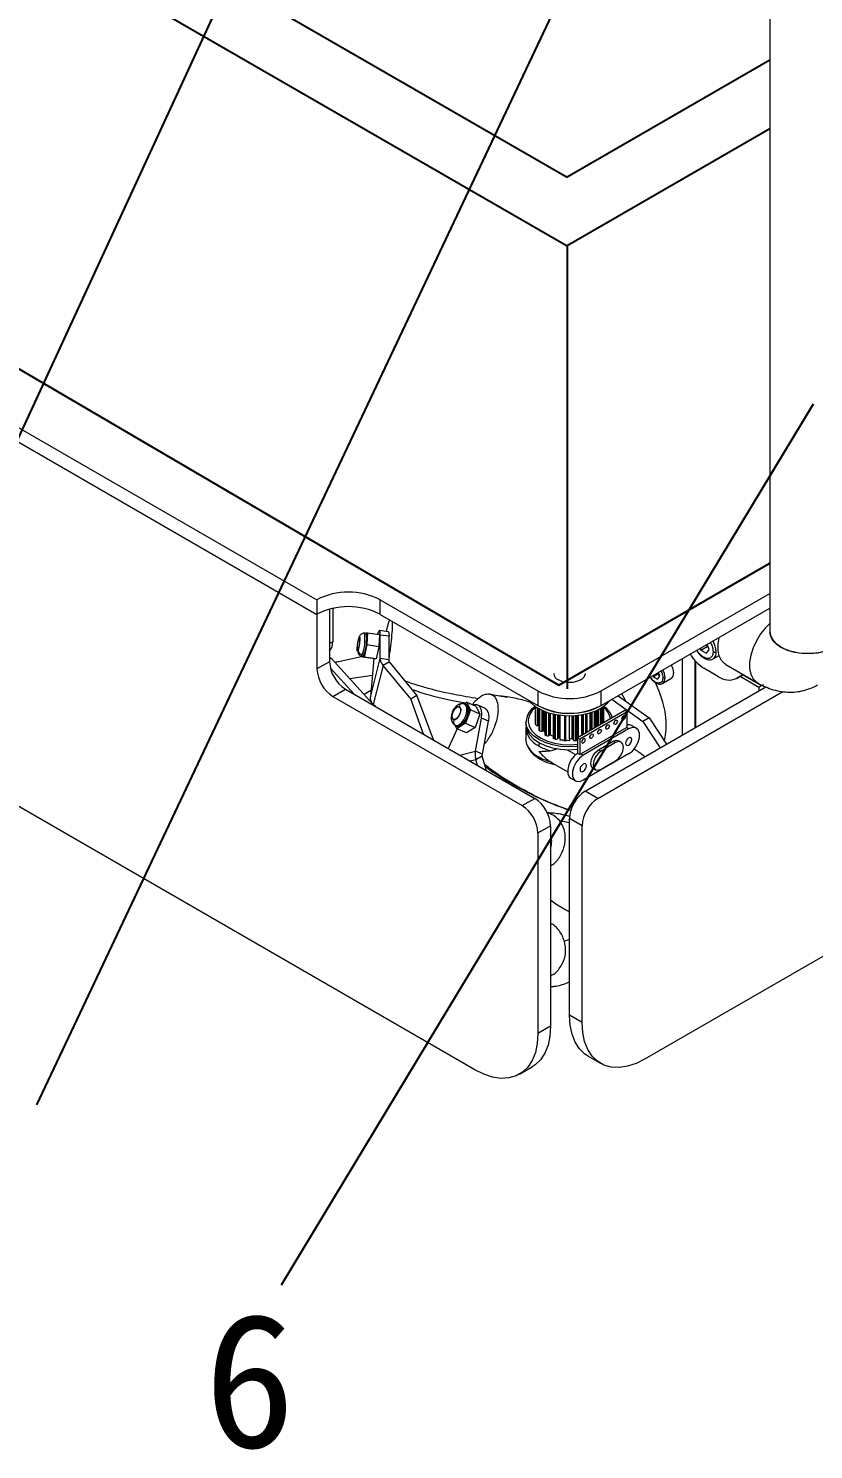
# Model space of a CAD drawing. Header units: millimetres. Extents: x -529 to 1738, y -425 to 849.
# Drawn here: x 810.8 to 898.8, y 481.4 to 640.6 of the extents above; entities that cross this region are included whole.
import ezdxf

# ---------------------------------------------------------------- set-up
doc = ezdxf.new("R2010")
doc.units = ezdxf.units.MM
doc.styles.get("Standard").update_dxf_attribs({"font": '', "height": 15})
doc.styles.get('Standard').set_extended_font_data('SimSun')

msp = doc.modelspace()

# ---------------------------------------------------------------- linework, layer by layer
for p, q in [((907.03, 721.72), (811.73, 519.98)), ((867.31, 719.67), (782.48, 535.76)), ((738.7, 692.7), (871.16, 616.22)), ((752.05, 692.7), (871.16, 623.93)), ((738.7, 644.03), (870.24, 567.02)), ((893.87, 637.04), (871.16, 623.93)), ((893.87, 629.33), (871.16, 616.22)), ((871.16, 616.22), (871.16, 566.6)), ((898.7, 598.48), (839.13, 499.8)), ((870.24, 567.02), (893.87, 580.67))]:
    msp.add_line(p, q)
at = {"color": 7, "linetype": 'Continuous', "lineweight": 15}
for p, q in [((893.87, 654.65), (893.87, 573)), ((765.36, 621.48), (843.14, 576.57)), ((765.36, 619.84), (843.14, 574.94)), ((765.36, 619.84), (843.14, 574.94)), ((860.82, 523.91), (747.68, 589.22)), ((978.9, 582.28), (879.91, 525.13)), ((843.14, 576.57), (843.14, 574.94)), ((850.21, 576.57), (867.89, 566.37)), ((850.21, 574.94), (850.21, 576.57)), ((874.96, 566.37), (893.87, 577.28)), ((843.14, 574.94), (843.14, 568.82)), ((844.55, 575.51), (844.55, 571.67)), ((844.55, 575.51), (844.55, 569.63)), ((844.91, 575.55), (845.03, 575.63)), ((844.91, 575.55), (844.91, 571.88)), ((850.21, 574.94), (867.89, 564.73)), ((874.96, 564.73), (893.87, 575.65)), ((851.26, 574.33), (851.19, 574.18)), ((844.91, 571.88), (844.55, 571.67)), ((848.66, 572.81), (848.46, 572.84)), ((848.61, 572.82), (848.63, 572.88)), ((848.63, 572.88), (848.81, 572.87)), ((848.67, 572.82), (848.71, 572.83)), ((848.81, 572.87), (848.71, 571.51)), ((848.81, 572.87), (850.16, 572.69)), ((850.16, 572.69), (850.06, 571.32)), ((851.13, 573), (850.14, 573.13)), ((850.22, 569.98), (850.23, 572.62)), ((851.21, 572.49), (850.23, 572.62)), ((851.21, 569.84), (851.21, 572.49)), ((844.55, 570.11), (844.73, 570.03)), ((844.73, 570.03), (844.55, 569.93)), ((849.43, 564.85), (844.73, 570.03)), ((848.11, 570.26), (848.31, 570.23)), ((848.26, 570.16), (848.26, 570.24)), ((848.44, 570.15), (848.26, 570.16)), ((849.61, 569.97), (848.26, 570.16)), ((848.71, 571.51), (848.44, 570.15)), ((849.79, 569.96), (848.44, 570.15)), ((850.06, 571.32), (848.71, 571.51)), ((850.06, 571.32), (849.79, 569.96)), ((886.06, 571.14), (886.14, 570.93)), ((886.14, 570.93), (886.85, 571.34)), ((886.14, 570.93), (886.76, 570.58)), ((886.76, 570.58), (887.06, 571.01)), ((886.85, 571.34), (886.77, 571.55)), ((887.06, 571.01), (886.84, 571.59)), ((886.85, 571.34), (886.96, 571.28)), ((887.5, 569.95), (888.17, 570.34)), ((844.55, 569.63), (843.14, 568.82)), ((847.31, 566), (844.65, 568.93)), ((849.51, 569.99), (849.13, 565.66)), ((849.13, 565.66), (850.22, 569.98)), ((850.55, 569.23), (849.44, 564.84)), ((849.79, 569.96), (849.61, 569.97)), ((851.21, 569.84), (850.22, 569.98)), ((851.26, 569.64), (850.55, 569.23)), ((853.64, 565.47), (850.55, 569.23)), ((854.34, 565.88), (851.26, 569.64)), ((881.54, 568.03), (881.39, 568.44)), ((884.04, 569.98), (884.04, 561.4)), ((885.45, 569.78), (885.45, 562.22)), ((885.49, 569.12), (885.45, 569.21)), ((885.49, 569.12), (885.57, 569.16)), ((885.49, 562.24), (885.49, 569.12)), ((885.57, 562.28), (885.57, 569.65)), ((888.11, 567.96), (886.45, 568.92)), ((888.92, 569.32), (892.46, 567.28)), ((846.81, 567.74), (849.35, 568.14)), ((880.74, 568.07), (880.78, 567.96)), ((880.78, 567.96), (881.24, 568.23)), ((880.78, 567.96), (881.29, 567.67)), ((881.24, 568.23), (881.2, 568.34)), ((881.49, 568.08), (881.24, 568.23)), ((881.29, 567.67), (881.54, 568.03)), ((881.49, 568.08), (881.53, 568.06)), ((881.53, 568.06), (881.49, 568.08)), ((881.85, 567.21), (882.78, 567.75)), ((890.86, 568.2), (890.11, 567.76)), ((890.11, 567.76), (890.86, 568.2)), ((890.52, 568), (892.64, 566.77)), ((890.83, 568.18), (892.79, 567.04)), ((893.02, 566.99), (892.64, 566.77)), ((844.91, 565.75), (846.32, 566.57)), ((844.91, 565.75), (866.12, 553.51)), ((846.32, 566.57), (867.53, 554.32)), ((849.19, 566.4), (848.43, 565.96)), ((853.64, 565.47), (854.34, 565.88)), ((855.09, 561.51), (853.64, 565.47)), ((856.18, 560.88), (854.34, 565.88)), ((862.36, 565.97), (862.16, 566)), ((864.45, 565.7), (863.55, 565.82)), ((867.89, 566.37), (867.89, 564.73)), ((873.19, 555.14), (893.41, 566.81)), ((874.61, 554.32), (895.33, 566.29)), ((874.96, 564.73), (874.96, 566.37)), ((876.16, 565.43), (879.62, 562.94)), ((876.86, 565.83), (880.33, 563.35)), ((892.64, 566.77), (892.64, 566.37)), ((849.69, 564.63), (849.44, 564.84)), ((849.57, 564.7), (849.45, 564.83)), ((849.57, 564.69), (849.57, 564.7)), ((849.59, 564.68), (849.57, 564.7)), ((859.61, 564.91), (859.9, 565.1)), ((859.83, 564.82), (859.67, 564.89)), ((859.67, 564.86), (859.81, 564.87)), ((860.32, 564.23), (859.77, 562.75)), ((859.81, 564.87), (859.89, 564.84)), ((859.9, 565.1), (860.32, 564.23)), ((860.98, 564.62), (859.9, 565.1)), ((860.2, 564.96), (860.6, 564.89)), ((861.4, 563.75), (860.32, 564.23)), ((861.4, 563.75), (860.85, 562.27)), ((860.98, 564.62), (861.4, 563.75)), ((861.95, 564.43), (861.16, 564.78)), ((867.6, 564.62), (867.6, 563.24)), ((867.62, 564.6), (867.62, 562.65)), ((867.98, 564.37), (867.98, 562.03)), ((868.66, 564.04), (868.66, 561.5)), ((869.59, 563.75), (869.59, 561.11)), ((877.63, 564.16), (872.33, 561.1)), ((877.89, 564.01), (872.59, 560.95)), ((873.42, 561.73), (873.42, 563.79)), ((874.32, 562.25), (874.32, 564.09)), ((874.95, 562.61), (874.95, 564.41)), ((875.25, 562.79), (875.25, 564.62)), ((877.89, 564.01), (877.63, 564.16)), ((877.89, 562.31), (877.89, 564.01)), ((858.83, 562.12), (857.84, 559.92)), ((858.58, 562.54), (858.63, 562.51)), ((858.8, 562.13), (858.61, 562.52)), ((858.63, 562.51), (858.78, 562.44)), ((859.77, 562.75), (858.8, 562.13)), ((859.89, 561.65), (858.8, 562.13)), ((859.77, 562.75), (860.85, 562.27)), ((860.85, 562.27), (859.89, 561.65)), ((860.9, 559.62), (861.55, 563.32)), ((862.34, 562.97), (861.55, 563.32)), ((861.69, 559.27), (862.34, 562.97)), ((866.55, 562.9), (866.55, 562.59)), ((866.56, 562.41), (866.55, 562.18)), ((866.55, 562.18), (866.55, 560.96)), ((867.63, 562.64), (867.62, 562.65)), ((867.97, 562.46), (867.85, 562.46)), ((867.97, 562.46), (867.98, 562.46)), ((870.36, 560.86), (870.36, 563.61)), ((871.41, 560.78), (871.41, 563.55)), ((871.43, 560.86), (871.43, 563.55)), ((872.7, 559.31), (877.79, 562.25)), ((878.05, 562.1), (872.96, 559.16)), ((878.05, 562.1), (877.79, 562.25)), ((878.91, 562.19), (878.38, 562.49)), ((880.33, 563.35), (879.62, 562.94)), ((879.62, 562.94), (881.56, 559.97)), ((880.33, 563.35), (882.27, 560.38)), ((868.43, 561.87), (868.31, 561.85)), ((868.66, 561.76), (868.54, 561.85)), ((869.18, 561.39), (869.07, 561.35)), ((869.59, 561.28), (869.29, 561.39)), ((869.59, 561.28), (869.59, 561.27)), ((870.15, 561.07), (870.07, 561.01)), ((870.36, 561.07), (870.25, 561.09)), ((870.74, 560.83), (870.36, 560.86)), ((871.41, 560.78), (871.1, 560.8)), ((871.43, 560.86), (871.41, 560.78)), ((871.69, 560.98), (871.43, 560.98)), ((871.83, 560.88), (871.79, 560.95)), ((872.59, 560.95), (872.33, 561.1)), ((872.33, 561.1), (872.33, 559.4)), ((872.59, 560.95), (872.59, 559.25)), ((874.69, 561.94), (874.69, 561.94)), ((874.69, 559.78), (876.32, 560.72)), ((876.59, 560.57), (874.96, 559.63)), ((876.59, 560.57), (876.32, 560.72)), ((877.21, 560.63), (876.95, 560.79)), ((861.69, 559.27), (860.9, 559.62)), ((861.66, 559.07), (860.95, 558.66)), ((862.11, 557.46), (861.66, 559.07)), ((872.33, 559.4), (872.59, 559.25)), ((872.7, 559.31), (872.96, 559.16)), ((878.05, 559.3), (872.96, 556.37)), ((874.69, 559.78), (874.96, 559.63)), ((861.13, 558.02), (860.95, 558.66)), ((869.51, 558.28), (869.24, 558.44)), ((869.51, 558.27), (871.22, 557.28)), ((874.07, 557.68), (874.33, 557.53)), ((874.96, 557.59), (876.59, 558.53)), ((871.58, 556.59), (872.11, 556.28)), ((866.12, 553.51), (867.53, 554.32)), ((874.61, 554.32), (873.19, 555.14)), ((867.89, 550.45), (869.3, 551.26)), ((869.3, 551.26), (869.3, 528.81)), ((872.84, 551.26), (871.42, 552.08)), ((871.42, 530.03), (871.42, 552.08)), ((872.84, 529.22), (872.84, 551.26)), ((867.89, 550.45), (867.89, 527.99)), ((869.3, 528.81), (867.89, 527.99)), ((872.84, 529.22), (871.42, 530.03)), ((873.5, 525.45), (874.91, 524.64)), ((865.82, 523.41), (867.23, 524.23))]:
    msp.add_line(p, q, dxfattribs=at)
at = {"color": 8, "linetype": 'Continuous', "lineweight": 15}
for p, q in [((862.53, 566), (864.46, 565.66)), ((867.63, 562.64), (867.63, 564.6)), ((867.65, 562.56), (867.65, 564.58)), ((867.85, 564.45), (867.85, 562.46)), ((867.97, 564.37), (867.97, 562.46)), ((868.01, 564.35), (868.01, 561.98)), ((868.07, 564.32), (868.07, 561.9)), ((868.31, 564.2), (868.31, 561.85)), ((868.43, 564.14), (868.43, 561.87)), ((868.54, 561.85), (868.54, 564.09)), ((868.72, 564.02), (868.72, 561.42)), ((868.82, 563.98), (868.82, 561.36)), ((869.07, 563.89), (869.07, 561.35)), ((869.18, 563.86), (869.18, 561.39)), ((869.29, 561.39), (869.29, 563.83)), ((869.59, 563.75), (869.59, 561.28)), ((869.7, 563.73), (869.7, 561.01)), ((869.83, 563.7), (869.83, 560.98)), ((870.07, 563.66), (870.07, 561.01)), ((872.76, 563.65), (872.76, 561.35)), ((872.87, 561.42), (872.87, 563.67)), ((872.95, 563.69), (872.95, 561.46)), ((873.2, 563.74), (873.2, 561.6)), ((873.32, 563.77), (873.32, 561.68)), ((873.7, 563.87), (873.7, 561.89)), ((873.81, 561.96), (873.81, 563.91)), ((873.92, 563.94), (873.92, 562.02)), ((874.17, 564.03), (874.17, 562.16)), ((874.26, 564.07), (874.26, 562.22)), ((874.41, 564.14), (874.41, 562.3)), ((874.52, 562.37), (874.52, 564.18)), ((874.64, 564.24), (874.64, 562.44)), ((874.87, 564.37), (874.87, 562.57)), ((874.93, 564.4), (874.93, 562.6)), ((875.04, 564.48), (875.04, 562.67)), ((875.23, 564.6), (875.23, 562.78)), ((875.25, 564.62), (875.25, 562.79)), ((858.63, 562.51), (858.7, 562.49)), ((858.78, 562.44), (858.86, 562.42)), ((858.88, 562.35), (858.81, 562.39)), ((870.15, 563.64), (870.15, 561.07)), ((870.25, 561.09), (870.25, 563.63)), ((870.85, 563.57), (870.85, 560.8)), ((870.99, 563.56), (870.99, 560.79)), ((871.69, 563.55), (871.69, 560.98)), ((871.79, 560.95), (871.79, 563.55)), ((871.83, 563.56), (871.83, 560.88)), ((872.05, 563.57), (872.05, 560.81)), ((872.19, 563.58), (872.19, 560.82)), ((872.35, 563.6), (872.35, 561.12)), ((872.35, 563.6), (872.35, 561.12)), ((872.42, 561.16), (872.42, 563.61)), ((859.13, 559.18), (860.9, 559.62)), ((871.17, 559.78), (872.11, 559.23)), ((860.95, 558.66), (860.3, 558.5)), ((870.29, 551.84), (871.42, 551.63)), ((870.86, 538.34), (871.42, 538.56))]:
    msp.add_line(p, q, dxfattribs=at)
at = {"color": 8, "linetype": 'Continuous', "lineweight": 15, "flags": 128}
for points in [[(893.87, 573.92), (893.36, 573.42), (892.81, 572.75), (892.35, 571.99), (891.98, 571.19), (891.72, 570.38), (891.59, 569.6), (891.59, 568.87), (891.72, 568.24), (891.98, 567.72), (892.35, 567.35), (892.45, 567.28)], [(848.11, 570.26), (848.13, 570.27), (848.21, 570.43)], [(848.31, 570.23), (848.33, 570.24), (848.41, 570.4)], [(882.14, 567.84), (882.07, 568.31), (881.89, 568.74)], [(881.85, 567.21), (881.85, 567.21), (882.07, 567.46), (882.14, 567.84)], [(858.7, 562.49), (858.99, 562.54), (859.3, 562.76), (859.58, 563.13), (859.81, 563.58), (859.93, 564.06), (859.93, 564.48), (859.82, 564.78), (859.67, 564.89)], [(858.86, 562.42), (859.14, 562.47), (859.45, 562.69), (859.74, 563.06), (859.96, 563.51), (860.09, 563.99), (860.09, 564.41), (859.97, 564.71), (859.83, 564.82)]]:
    msp.add_lwpolyline(points, dxfattribs=at)
at = {"color": 7, "linetype": 'Continuous', "lineweight": 15, "flags": 128}
for points in [[(850.23, 572.62), (850.21, 572.95), (850.17, 573.12), (850.09, 573.1), (850, 572.9), (849.94, 572.72)], [(851.13, 573), (851.15, 572.98), (851.2, 572.82), (851.21, 572.49)], [(888.92, 569.32), (888.81, 569.39), (888.44, 569.76), (888.19, 570.28), (888.06, 570.91), (888.06, 571.64), (888.17, 572.36)], [(893.87, 573), (893.92, 572.62), (894.15, 572.12), (894.55, 571.66), (895.11, 571.27), (895.8, 570.94), (896.59, 570.71), (897.45, 570.58), (898.34, 570.55), (899.22, 570.63), (900.05, 570.81), (900.79, 571.09), (901.42, 571.46), (901.9, 571.89), (902.22, 572.37), (902.36, 572.87), (902.37, 573)], [(882.82, 569.27), (883, 568.82), (883.07, 568.38)], [(873.17, 568.31), (873.17, 568.26), (873.05, 567.94), (872.76, 567.65), (872.32, 567.44), (871.78, 567.32), (871.21, 567.3), (870.65, 567.4), (870.19, 567.59)], [(882.03, 560.75), (882.13, 561.14), (882.26, 562.03), (882.26, 563.01), (882.13, 564.04), (881.88, 565.12), (881.51, 566.21), (881.04, 567.29), (881.01, 567.36)], [(875.94, 565.3), (875.59, 564.9), (875.04, 564.47), (874.35, 564.11), (873.56, 563.83), (872.69, 563.64), (871.78, 563.55), (870.85, 563.57), (869.95, 563.68), (869.09, 563.89), (868.33, 564.19), (867.67, 564.56), (867.15, 565.01), (866.91, 565.3)], [(877.25, 566.06), (877.39, 565.8), (877.69, 565.24)], [(861.55, 563.32), (861.59, 563.86), (861.52, 564.31), (861.35, 564.64), (861.08, 564.8), (860.75, 564.8), (860.64, 564.77)], [(861.95, 564.43), (862.14, 564.29), (862.31, 563.96), (862.38, 563.51), (862.34, 562.97)], [(872.33, 560.14), (872.24, 560.13), (871.32, 560.09), (870.4, 560.15), (869.51, 560.31), (868.7, 560.57), (867.98, 560.91), (867.39, 561.32), (866.95, 561.79), (866.66, 562.3), (866.55, 562.83)], [(866.55, 562.59), (866.55, 562.52), (866.66, 561.99), (866.95, 561.48), (867.39, 561.01), (867.98, 560.6), (868.7, 560.26), (869.51, 560), (870.4, 559.84), (871.32, 559.78), (872.24, 559.82), (872.33, 559.82)], [(866.8, 562.93), (866.91, 562.41), (867.2, 561.91), (867.64, 561.46), (868.24, 561.06), (868.95, 560.74), (869.76, 560.51), (870.64, 560.37), (871.54, 560.33), (872.33, 560.38)], [(874.6, 561.7), (874.61, 561.79), (874.65, 561.89), (874.72, 561.98), (874.79, 562.04), (874.87, 562.06), (874.93, 562.05), (874.97, 562), (874.99, 561.92), (874.97, 561.83), (874.93, 561.73), (874.87, 561.65), (874.79, 561.58), (874.72, 561.56), (874.65, 561.57), (874.61, 561.62), (874.6, 561.7)], [(875.49, 562.22), (875.51, 562.31), (875.55, 562.41), (875.62, 562.5), (875.69, 562.56), (875.77, 562.58), (875.83, 562.57), (875.87, 562.52), (875.89, 562.44), (875.87, 562.35), (875.83, 562.25), (875.77, 562.16), (875.69, 562.1), (875.62, 562.08), (875.55, 562.09), (875.51, 562.14), (875.49, 562.22)], [(875.6, 562.48), (875.56, 562.4), (875.52, 562.34)], [(876.39, 562.73), (876.41, 562.83), (876.45, 562.93), (876.51, 563.01), (876.59, 563.07), (876.66, 563.1), (876.73, 563.09), (876.77, 563.04), (876.79, 562.96), (876.77, 562.87), (876.73, 562.77), (876.66, 562.68), (876.59, 562.62), (876.51, 562.6), (876.45, 562.61), (876.41, 562.66), (876.39, 562.73)], [(876.5, 562.99), (876.46, 562.92), (876.42, 562.85)], [(877.29, 563.25), (877.31, 563.35), (877.35, 563.45), (877.41, 563.53), (877.49, 563.59), (877.56, 563.62), (877.63, 563.61), (877.67, 563.56), (877.68, 563.48), (877.67, 563.38), (877.63, 563.29), (877.56, 563.2), (877.49, 563.14), (877.41, 563.11), (877.35, 563.13), (877.31, 563.18), (877.29, 563.25)], [(877.39, 563.51), (877.36, 563.44), (877.31, 563.37)], [(878.05, 559.3), (878.47, 559.63), (878.83, 560.08), (879.1, 560.61), (879.25, 561.15), (879.25, 561.63), (879.1, 562.01), (878.83, 562.22), (878.47, 562.26), (878.05, 562.1)], [(866.71, 560.23), (866.64, 560.41), (866.55, 560.96)], [(869.7, 561.01), (869.67, 561.02), (869.65, 561.03), (869.62, 561.05), (869.61, 561.07), (869.6, 561.09), (869.59, 561.1), (869.59, 561.11)], [(872.8, 560.66), (872.82, 560.58), (872.86, 560.53), (872.92, 560.52), (873, 560.55), (873.07, 560.61), (873.14, 560.69), (873.18, 560.79), (873.19, 560.89), (873.18, 560.97), (873.14, 561.01), (873.07, 561.03), (873, 561), (872.92, 560.94), (872.86, 560.85), (872.82, 560.76), (872.8, 560.66)], [(872.9, 560.92), (872.87, 560.85), (872.82, 560.78)], [(873.7, 561.18), (873.71, 561.27), (873.76, 561.37), (873.82, 561.46), (873.89, 561.52), (873.97, 561.55), (874.03, 561.53), (874.08, 561.48), (874.09, 561.41), (874.08, 561.31), (874.03, 561.21), (873.97, 561.13), (873.89, 561.07), (873.82, 561.04), (873.76, 561.05), (873.71, 561.1), (873.7, 561.18)], [(873.8, 561.44), (873.77, 561.37), (873.72, 561.3)], [(874.7, 561.96), (874.67, 561.88), (874.62, 561.82)], [(876.32, 560.72), (876.66, 560.84), (876.95, 560.79)], [(876.59, 558.53), (876.92, 558.8), (877.21, 559.19), (877.4, 559.63), (877.47, 560.06), (877.4, 560.41), (877.21, 560.63), (876.92, 560.69), (876.59, 560.57)], [(878.05, 560.29), (878.19, 560.4), (878.3, 560.56), (878.38, 560.73), (878.41, 560.91), (878.38, 561.05), (878.3, 561.14), (878.19, 561.16), (878.05, 561.11), (877.92, 561), (877.8, 560.85), (877.73, 560.67), (877.7, 560.5), (877.73, 560.36), (877.8, 560.27), (877.92, 560.25), (878.05, 560.29)], [(872.33, 559.4), (871.93, 559.05), (871.59, 558.59), (871.35, 558.07), (871.23, 557.55), (871.25, 557.09), (871.4, 556.74), (871.58, 556.59)], [(872.96, 559.16), (872.55, 558.84), (872.18, 558.39), (871.91, 557.86), (871.77, 557.32), (871.77, 556.83), (871.91, 556.46), (872.18, 556.24), (872.55, 556.21), (872.96, 556.37)], [(874.07, 557.68), (874.07, 557.68), (873.88, 557.9), (873.81, 558.25), (873.88, 558.68), (874.07, 559.12), (874.36, 559.51), (874.69, 559.78)], [(874.96, 559.63), (874.62, 559.36), (874.33, 558.97), (874.14, 558.53), (874.08, 558.1), (874.14, 557.75), (874.33, 557.53), (874.62, 557.47), (874.96, 557.59)], [(872.96, 557.36), (873.1, 557.46), (873.21, 557.62), (873.29, 557.8), (873.32, 557.97), (873.29, 558.11), (873.21, 558.2), (873.1, 558.22), (872.96, 558.17), (872.83, 558.06), (872.71, 557.91), (872.63, 557.73), (872.61, 557.56), (872.63, 557.42), (872.71, 557.33), (872.83, 557.31), (872.96, 557.36)], [(869.3, 537.46), (869.3, 537.21), (869.3, 537.17)], [(869.3, 528.81), (869.23, 527.69), (869.02, 526.67), (868.66, 525.78), (868.18, 525.04), (867.58, 524.46), (867.23, 524.23)], [(873.5, 525.45), (873.15, 525.68), (872.55, 526.27), (872.06, 527.01), (871.71, 527.9), (871.5, 528.91), (871.42, 530.03)], [(879.91, 525.13), (878.9, 524.63), (877.92, 524.31), (876.97, 524.17), (876.09, 524.22), (875.28, 524.45), (874.56, 524.87), (873.96, 525.45), (873.48, 526.19), (873.12, 527.08), (872.91, 528.09), (872.84, 529.22)], [(867.89, 527.99), (867.82, 526.87), (867.6, 525.86), (867.25, 524.97), (866.77, 524.22), (866.16, 523.64), (865.45, 523.23), (864.64, 523), (863.75, 522.95), (862.81, 523.09), (861.82, 523.41), (860.82, 523.91)]]:
    msp.add_lwpolyline(points, dxfattribs=at)
at = {"color": 7, "linetype": 'Continuous', "lineweight": 15}
for centre, radius, start, end in [((846.67, 569.75), 7.69, 62.6097, 117.3903), ((846.67, 568.12), 7.69, 62.6097, 117.3903), ((843.56, 571.77), 1.35, 317.2447, 4.5452), ((888.83, 572.67), 4.44, 209.2162, 237.6579), ((887.87, 572.19), 1.26, 209.8492, 221.5725), ((846.98, 568.99), 3.84, 182.6055, 237.3945), ((848.39, 569.81), 3.84, 182.6055, 237.3945), ((870.51, 568.37), 0.842, 184.1687, 247.1514), ((881.96, 568.83), 0.877, 213.0619, 238.247), ((882.43, 568.29), 0.647, 303.3891, 7.9231), ((889.28, 569.59), 2.01, 234.3818, 294.314), ((892.96, 567.33), 0.328, 218.7423, 309.4802), ((871.42, 573.19), 7.69, 242.6097, 297.3903), ((868.79, 562.75), 2.24, 122.1003, 177.9641), ((868.85, 562.87), 2.06, 127.7284, 178.3831), ((871.42, 571.56), 7.69, 242.6097, 297.3903), ((871.25, 570.7), 6.85, 241.0475, 272.524), ((871.62, 570.66), 6.8, 269.3623, 298.9434), ((873.96, 562.83), 2.11, 11.1912, 53.1389), ((873.88, 562.58), 2.48, 18.3128, 55.8916), ((867.68, 563.24), 0.0811, 181.8717, 227.0043), ((868.98, 563.03), 1.41, 196.0276, 199.448), ((867.82, 562.66), 0.202, 212.464, 276.62), ((878.54, 560.95), 1.51, 115.4959, 120.0482), ((878.06, 561.9), 0.675, 61.4659, 103.918), ((868.06, 562.03), 0.0793, 181.5776, 224.2236), ((869.68, 563.48), 2.25, 221.946, 224.4531), ((868.25, 562.12), 0.276, 231.4285, 282.9344), ((868.46, 561.73), 0.147, 57.4385, 101.8831), ((868.76, 561.51), 0.099, 185.0899, 246.778), ((870.58, 564.69), 3.77, 240.3642, 242.1418), ((868.96, 561.64), 0.316, 244.5071, 291.4351), ((869.23, 561.24), 0.161, 69.4107, 111.1229), ((871.22, 566.27), 5.47, 253.8865, 255.2736), ((869.91, 561.26), 0.298, 254.0392, 302.9295), ((870.23, 560.95), 0.146, 78.5342, 123.284), ((870.87, 561.07), 0.274, 242.4831, 266.0353), ((871.42, 567.33), 6.55, 265.017, 266.2463), ((871.01, 561.12), 0.328, 265.9574, 285.7036), ((871.7, 560.87), 0.116, 42.8269, 95.2947), ((872.01, 561.05), 0.245, 223.8649, 279.8713), ((871.44, 567.23), 6.45, 275.4635, 276.706), ((872.17, 561.05), 0.231, 274.3484, 310.691), ((870.79, 565.16), 5.7, 240.4999, 254.3124), ((870.79, 563.93), 5.7, 240.4999, 254.3124), ((873.56, 557.83), 1.72, 120.0419, 124.2123), ((865.46, 551.09), 3.84, 2.6055, 57.3945), ((875.26, 551.9), 3.84, 122.6055, 177.3945), ((876.68, 551.09), 3.84, 122.6055, 177.3945), ((864.05, 550.27), 3.84, 2.6055, 57.3945), ((867.3, 549.52), 2.13, 339.6227, 20.3773)]:
    msp.add_arc(centre, radius, start, end, dxfattribs=at)
at = {"color": 8, "linetype": 'Continuous', "lineweight": 15}
for centre, radius, start, end in [((848.21, 572.28), 0.368, 144.157, 176.1324), ((843.89, 572.09), 4.63, 338.9104, 9.2407), ((844.04, 572.08), 4.67, 339.032, 9.0488), ((885.26, 570.64), 2.6, 2.401, 30.7324), ((887.04, 570.64), 0.833, 303.7936, 7.5186), ((868.99, 562.43), 2.45, 185.6948, 245.6253), ((869.32, 561.58), 2.94, 207.2864, 242.6866)]:
    msp.add_arc(centre, radius, start, end, dxfattribs=at)
at = {"color": 7, "linetype": 'Continuous', "lineweight": 15}
for points, knots in [([(851.19, 574.18), (851.12, 573.93), (851.02, 573.61), (850.92, 573.14), (850.9, 573.03)], [0, 0, 0, 0, 0.775781, 1, 1, 1, 1]), ([(851.21, 570.03), (851.22, 570.11), (851.28, 570.41), (851.36, 570.97), (851.48, 571.87), (851.58, 572.93), (851.61, 573.75), (851.59, 574.06), (851.59, 574.14)], [0, 0, 0, 0, 0.055051, 0.204989, 0.35181, 0.624553, 0.897295, 1, 1, 1, 1]), ([(847.75, 570.93), (847.74, 570.9), (847.71, 570.82), (847.68, 570.81), (847.66, 570.86), (847.65, 570.94), (847.65, 571.06), (847.66, 571.22), (847.68, 571.4), (847.7, 571.59), (847.72, 571.77), (847.76, 571.97), (847.8, 572.17), (847.83, 572.26), (847.84, 572.3)], [0, 0, 0, 0, 0.090318, 0.204563, 0.27142, 0.343936, 0.420786, 0.5, 0.579214, 0.656064, 0.72858, 0.795437, 0.909682, 1, 1, 1, 1]), ([(847.67, 571.25), (847.68, 571.34), (847.69, 571.52), (847.74, 571.82), (847.79, 572.09), (847.84, 572.28), (847.89, 572.38), (847.92, 572.35), (847.93, 572.22), (847.92, 572.06), (847.92, 571.98)], [0, 0, 0, 0, 0.1249388, 0.2499903, 0.3748776, 0.4999903, 0.6248776, 0.7499903, 0.8749388, 1, 1, 1, 1]), ([(847.84, 572.3), (847.85, 572.34), (847.88, 572.41), (847.91, 572.42), (847.93, 572.37), (847.93, 572.29), (847.94, 572.17), (847.93, 572.01), (847.91, 571.83), (847.89, 571.64), (847.86, 571.46), (847.83, 571.26), (847.79, 571.07), (847.76, 570.97), (847.75, 570.93)], [0, 0, 0, 0, 0.090318, 0.204563, 0.27142, 0.343936, 0.420786, 0.5, 0.579214, 0.656064, 0.72858, 0.795437, 0.909682, 1, 1, 1, 1]), ([(847.92, 571.98), (847.91, 571.89), (847.9, 571.71), (847.85, 571.42), (847.8, 571.14), (847.77, 571.03), (847.75, 570.97)], [0, 0, 0, 0, 0.250007, 0.500001, 0.750007, 1, 1, 1, 1]), ([(848.46, 572.84), (848.41, 572.84), (848.32, 572.84), (848.16, 572.77), (848.02, 572.65), (847.94, 572.55), (847.91, 572.49)], [0, 0, 0, 0, 0.2772734, 0.5384121, 0.7801742, 1, 1, 1, 1]), ([(893.87, 573), (893.87, 573), (893.87, 572.98), (893.87, 572.99), (893.87, 573)], [0, 0, 0, 0, 0.045723, 1, 1, 1, 1]), ([(901.12, 571.27), (900.75, 571.09), (900.01, 570.74), (898.59, 570.52), (897.14, 570.56), (895.8, 570.89), (894.73, 571.45), (894, 572.18), (893.91, 572.73), (893.87, 573)], [0, 0, 0, 0, 0.143149, 0.286298, 0.429446, 0.572595, 0.715744, 0.858893, 1, 1, 1, 1]), ([(847.75, 570.97), (847.73, 570.93), (847.7, 570.85), (847.67, 570.88), (847.66, 571.01), (847.67, 571.17), (847.67, 571.25)], [0, 0, 0, 0, 0.250007, 0.500001, 0.750007, 1, 1, 1, 1]), ([(847.71, 570.84), (847.71, 570.81), (847.72, 570.71), (847.77, 570.57), (847.85, 570.42), (847.97, 570.3), (848.06, 570.27), (848.11, 570.26)], [0, 0, 0, 0, 0.096581, 0.300654, 0.523694, 0.759768, 1, 1, 1, 1]), ([(847.75, 570.93), (847.75, 570.86), (847.76, 570.74), (847.88, 570.57), (848.04, 570.47), (848.16, 570.44), (848.21, 570.43)], [0, 0, 0, 0, 0.2702613, 0.5624294, 0.7897364, 1, 1, 1, 1]), ([(848.35, 570.2), (848.35, 570.19), (848.33, 570.18), (848.32, 570.21), (848.31, 570.26), (848.31, 570.26)], [0, 0, 0, 0, 0.336377, 0.959344, 1, 1, 1, 1]), ([(848.45, 570.35), (848.45, 570.36), (848.45, 570.37), (848.44, 570.39), (848.42, 570.4), (848.41, 570.4), (848.41, 570.4)], [0, 0, 0, 0, 0.270261, 0.562429, 0.789736, 1, 1, 1, 1]), ([(885.67, 570.92), (885.7, 570.87), (885.77, 570.76), (885.91, 570.51), (886.17, 570.26), (886.5, 570.01), (886.84, 569.87), (887.19, 569.82), (887.4, 569.91), (887.5, 569.95)], [0, 0, 0, 0, 0.069851, 0.138103, 0.320038, 0.479479, 0.649386, 0.825372, 1, 1, 1, 1]), ([(887.51, 570.75), (887.54, 570.74), (887.6, 570.71), (887.7, 570.71), (887.8, 570.72), (887.84, 570.74), (887.86, 570.75)], [0, 0, 0, 0, 0.270261, 0.562429, 0.789736, 1, 1, 1, 1]), ([(880.46, 567.91), (880.5, 567.85), (880.6, 567.67), (880.81, 567.46), (881.07, 567.26), (881.34, 567.15), (881.62, 567.11), (881.78, 567.18), (881.86, 567.21)], [0, 0, 0, 0, 0.10616, 0.29509, 0.460573, 0.636796, 0.81917, 1, 1, 1, 1]), ([(881.87, 567.84), (881.9, 567.83), (881.94, 567.81), (882.02, 567.81), (882.09, 567.82), (882.12, 567.83), (882.14, 567.84)], [0, 0, 0, 0, 0.270261, 0.562429, 0.789736, 1, 1, 1, 1]), ([(892.46, 567.29), (892.55, 567.24), (892.9, 567.01), (893.58, 566.72), (894.47, 566.42), (895.39, 566.25), (896.32, 566.21), (897.24, 566.29), (898.12, 566.53), (898.79, 566.78), (899.12, 566.99), (899.19, 567.04)], [0, 0, 0, 0, 0.042153, 0.175541, 0.309367, 0.44224, 0.573583, 0.703522, 0.832563, 0.961396, 1, 1, 1, 1]), ([(853.8, 566.54), (853.97, 566.48), (855.38, 565.97), (857.38, 565.45), (859.23, 565.13), (859.78, 565.04)], [0, 0, 0, 0, 0.085754, 0.728747, 1, 1, 1, 1]), ([(862.53, 566), (862.29, 565.99), (861.92, 565.99), (861.36, 565.66), (860.93, 565.3), (860.66, 564.97), (860.53, 564.82)], [0, 0, 0, 0, 0.383372, 0.589748, 0.800504, 1, 1, 1, 1]), ([(861.89, 560.42), (861.97, 560.51), (862.2, 560.75), (862.63, 561.41), (863.12, 562.42), (863.4, 563.48), (863.47, 564.27), (863.43, 564.84), (863.31, 565.31), (863.05, 565.79), (862.73, 565.91), (862.53, 566)], [0, 0, 0, 0, 0.05286, 0.142084, 0.307829, 0.473574, 0.562797, 0.653914, 0.745031, 0.834255, 1, 1, 1, 1]), ([(867.11, 565.09), (866.78, 565.18), (865.9, 565.42), (865, 565.6), (864.45, 565.7)], [0, 0, 0, 0, 0.3840478, 1, 1, 1, 1]), ([(859.4, 564.94), (859.29, 564.94), (859.08, 564.92), (858.77, 564.71), (858.53, 564.44), (858.35, 564.14), (858.22, 563.78), (858.17, 563.4), (858.2, 563.08), (858.28, 562.85), (858.41, 562.65), (858.53, 562.57), (858.59, 562.53)], [0, 0, 0, 0, 0.125417, 0.250938, 0.361059, 0.446463, 0.548794, 0.683763, 0.761138, 0.841681, 0.922311, 1, 1, 1, 1]), ([(858.48, 563.13), (858.44, 563.14), (858.36, 563.17), (858.29, 563.29), (858.26, 563.44), (858.26, 563.59), (858.29, 563.76), (858.35, 563.95), (858.43, 564.13), (858.52, 564.29), (858.63, 564.42), (858.76, 564.54), (858.9, 564.63), (858.99, 564.62), (859.03, 564.62)], [0, 0, 0, 0, 0.090318, 0.204563, 0.27142, 0.343936, 0.420786, 0.5, 0.579214, 0.656064, 0.72858, 0.795437, 0.909682, 1, 1, 1, 1]), ([(858.5, 563.18), (858.45, 563.19), (858.36, 563.23), (858.29, 563.42), (858.29, 563.66), (858.37, 563.95), (858.5, 564.22), (858.67, 564.43), (858.85, 564.57), (858.96, 564.57), (859.01, 564.58)], [0, 0, 0, 0, 0.125004, 0.250001, 0.375008, 0.500001, 0.625008, 0.750001, 0.875004, 1, 1, 1, 1]), ([(859.03, 564.62), (859.07, 564.61), (859.15, 564.58), (859.22, 564.46), (859.24, 564.31), (859.24, 564.16), (859.22, 563.99), (859.16, 563.8), (859.08, 563.62), (858.98, 563.46), (858.88, 563.33), (858.75, 563.21), (858.61, 563.13), (858.52, 563.13), (858.48, 563.13)], [0, 0, 0, 0, 0.090318, 0.204563, 0.27142, 0.343936, 0.420786, 0.5, 0.579214, 0.656064, 0.72858, 0.795437, 0.909682, 1, 1, 1, 1]), ([(859.01, 564.58), (859.06, 564.56), (859.15, 564.52), (859.21, 564.33), (859.22, 564.09), (859.14, 563.81), (859.01, 563.53), (858.84, 563.32), (858.66, 563.18), (858.55, 563.18), (858.5, 563.18)], [0, 0, 0, 0, 0.125004, 0.250001, 0.375008, 0.500001, 0.625008, 0.750001, 0.875004, 1, 1, 1, 1]), ([(859.6, 564.91), (859.54, 564.93), (859.42, 564.96), (859.24, 564.9), (859.1, 564.77), (859.05, 564.67), (859.03, 564.62)], [0, 0, 0, 0, 0.270261, 0.562429, 0.789736, 1, 1, 1, 1]), ([(859.71, 564.87), (859.66, 564.89), (859.57, 564.94), (859.46, 564.94), (859.4, 564.94)], [0, 0, 0, 0, 0.505618, 1, 1, 1, 1]), ([(858.48, 563.13), (858.46, 563.06), (858.42, 562.92), (858.47, 562.71), (858.57, 562.56), (858.66, 562.51), (858.7, 562.49)], [0, 0, 0, 0, 0.2702613, 0.5624294, 0.7897364, 1, 1, 1, 1]), ([(858.81, 562.39), (858.77, 562.4), (858.71, 562.42), (858.68, 562.48), (858.67, 562.5)], [0, 0, 0, 0, 0.6342601, 1, 1, 1, 1]), ([(858.88, 562.35), (858.88, 562.36), (858.89, 562.38), (858.88, 562.4), (858.87, 562.41), (858.86, 562.42), (858.86, 562.42)], [0, 0, 0, 0, 0.2702613, 0.5624294, 0.7897364, 1, 1, 1, 1]), ([(866.73, 560.15), (866.83, 559.96), (867.02, 559.6), (867.5, 559.12), (867.9, 558.86), (868.08, 558.74)], [0, 0, 0, 0, 0.355984, 0.702455, 1, 1, 1, 1]), ([(867.98, 559.58), (867.98, 559.58), (868.04, 559.58), (868.26, 559.59), (868.66, 559.61), (869.05, 559.65), (869.24, 559.67)], [0, 0, 0, 0, 0.005683, 0.166005, 0.579765, 1, 1, 1, 1]), ([(869.24, 558.44), (869.13, 558.52), (868.9, 558.69), (868.57, 558.96), (868.27, 559.26), (868.07, 559.47), (867.98, 559.58), (867.98, 559.58)], [0, 0, 0, 0, 0.245003, 0.491502, 0.742248, 0.994319, 1, 1, 1, 1]), ([(869.24, 559.67), (869.35, 559.68), (869.56, 559.72), (869.85, 559.83), (870.03, 559.9), (870.1, 559.93)], [0, 0, 0, 0, 0.388753, 0.778098, 1, 1, 1, 1]), ([(879.85, 558.98), (879.63, 559.17), (879.24, 559.48), (878.82, 559.74), (878.65, 559.85)], [0, 0, 0, 0, 0.5864181, 1, 1, 1, 1]), ([(861.98, 557.93), (862.07, 557.85), (862.93, 557.18), (864.61, 556.15), (866.86, 554.9), (868.88, 553.97), (870.32, 553.39), (871.08, 553.13), (871.25, 553.08)], [0, 0, 0, 0, 0.034882, 0.316462, 0.561741, 0.772147, 0.948379, 1, 1, 1, 1]), ([(868.08, 558.74), (868.44, 558.55), (868.93, 558.29), (869.55, 558.18), (869.72, 558.15)], [0, 0, 0, 0, 0.726305, 1, 1, 1, 1]), ([(871.46, 552.31), (871.12, 552.4), (870.25, 552.62), (869.42, 552.68), (868.91, 552.71)], [0, 0, 0, 0, 0.397061, 1, 1, 1, 1]), ([(870.29, 551.84), (870.02, 552.11), (869.62, 552.5), (869.09, 552.64), (868.92, 552.69)], [0, 0, 0, 0, 0.680628, 1, 1, 1, 1]), ([(869.3, 546.75), (869.47, 546.86), (869.98, 547.19), (870.48, 547.96), (870.82, 548.8), (870.96, 549.49), (870.96, 550.18), (870.82, 551.02), (870.5, 551.52), (870.29, 551.84)], [0, 0, 0, 0, 0.099625, 0.315226, 0.431288, 0.549812, 0.668337, 0.784399, 1, 1, 1, 1]), ([(869.3, 542.95), (869.5, 542.8), (869.94, 542.48), (870.62, 542.05), (871.16, 541.76), (871.42, 541.62)], [0, 0, 0, 0, 0.287384, 0.644268, 1, 1, 1, 1]), ([(870.86, 538.34), (870.69, 538.75), (870.43, 539.38), (869.83, 540.02), (869.47, 540.26), (869.3, 540.37)], [0, 0, 0, 0, 0.501069, 0.770803, 1, 1, 1, 1]), ([(869.3, 534.45), (869.43, 534.51), (869.77, 534.66), (870.19, 535.11), (870.6, 535.69), (870.87, 536.35), (871.06, 537.24), (870.94, 537.91), (870.86, 538.34)], [0, 0, 0, 0, 0.091529, 0.245505, 0.402749, 0.559992, 0.713968, 1, 1, 1, 1]), ([(869.3, 533.24), (869.45, 533.25), (869.84, 533.26), (870.46, 533.41), (871.01, 533.58), (871.34, 533.75), (871.42, 533.79)], [0, 0, 0, 0, 0.199714, 0.515322, 0.871386, 1, 1, 1, 1])]:
    msp.add_open_spline(points, degree=3, knots=knots, dxfattribs=at)
at = {"color": 8, "linetype": 'Continuous', "lineweight": 15}
for points, knots in [([(848.71, 572.83), (848.72, 572.84), (848.74, 572.85), (848.76, 572.78), (848.77, 572.66), (848.77, 572.45), (848.76, 572.19), (848.73, 571.88), (848.7, 571.56), (848.65, 571.26), (848.59, 570.92), (848.52, 570.59), (848.48, 570.42), (848.45, 570.35)], [0, 0, 0, 0, 0.043414, 0.123815, 0.211022, 0.303441, 0.398704, 0.493966, 0.586385, 0.673592, 0.753994, 0.891384, 1, 1, 1, 1]), ([(887.2, 571.8), (887.23, 571.74), (887.36, 571.52), (887.48, 571.15), (887.5, 570.87), (887.51, 570.75)], [0, 0, 0, 0, 0.182057, 0.638863, 1, 1, 1, 1]), ([(848.28, 570.23), (847.38, 570.02), (846.33, 569.76), (845.3, 569.58), (845.15, 569.56)], [0, 0, 0, 0, 0.860726, 1, 1, 1, 1]), ([(848.45, 570.35), (848.43, 570.3), (848.39, 570.19), (848.37, 570.19), (848.35, 570.2)], [0, 0, 0, 0, 0.536131, 1, 1, 1, 1]), ([(887.51, 570.75), (887.5, 570.64), (887.48, 570.39), (887.34, 570.16), (887.15, 570.03), (886.95, 569.98), (886.71, 570.02), (886.45, 570.13), (886.19, 570.32), (885.95, 570.56), (885.79, 570.78), (885.72, 570.91), (885.7, 570.94)], [0, 0, 0, 0, 0.120322, 0.272518, 0.361585, 0.458191, 0.560569, 0.666099, 0.771628, 0.874006, 0.970612, 1, 1, 1, 1]), ([(881.66, 568.6), (881.68, 568.58), (881.76, 568.43), (881.85, 568.15), (881.87, 567.94), (881.87, 567.84)], [0, 0, 0, 0, 0.110076, 0.607082, 1, 1, 1, 1]), ([(861.19, 565.49), (860.29, 565.64), (858.09, 566), (855.37, 566.66), (853.59, 567.26), (853.07, 567.43)], [0, 0, 0, 0, 0.327887, 0.804048, 1, 1, 1, 1]), ([(881.87, 567.84), (881.87, 567.75), (881.85, 567.56), (881.74, 567.37), (881.59, 567.27), (881.43, 567.23), (881.24, 567.26), (881.03, 567.35), (880.83, 567.5), (880.64, 567.69), (880.52, 567.84), (880.48, 567.92), (880.48, 567.92)], [0, 0, 0, 0, 0.123654, 0.280066, 0.371599, 0.47088, 0.576094, 0.684546, 0.792998, 0.898212, 0.997494, 1, 1, 1, 1]), ([(859.89, 564.84), (859.92, 564.82), (860.03, 564.78), (860.13, 564.6), (860.17, 564.35), (860.18, 564.1), (860.13, 563.8), (860.04, 563.49), (859.9, 563.18), (859.74, 562.91), (859.56, 562.69), (859.34, 562.49), (859.1, 562.35), (858.95, 562.35), (858.88, 562.35)], [0, 0, 0, 0, 0.052503, 0.171497, 0.241133, 0.316664, 0.396708, 0.479215, 0.561723, 0.641767, 0.717297, 0.786933, 0.905927, 1, 1, 1, 1]), ([(859.78, 564.84), (859.79, 564.84), (859.8, 564.85), (859.81, 564.86), (859.81, 564.87), (859.81, 564.87)], [0, 0, 0, 0, 0.298185, 0.66276, 1, 1, 1, 1]), ([(868.1, 560.55), (868.08, 560.54), (868.03, 560.47), (867.99, 560.34), (867.98, 560.24), (867.98, 560.19)], [0, 0, 0, 0, 0.169767, 0.601053, 1, 1, 1, 1]), ([(867.98, 558.97), (867.98, 558.91), (867.99, 558.81), (868.06, 558.77), (868.09, 558.75)], [0, 0, 0, 0, 0.540522, 1, 1, 1, 1]), ([(871.56, 552.95), (870.7, 553.27), (868.77, 553.96), (865.9, 555.45), (863.54, 556.86), (862.27, 557.85), (861.92, 558.12)], [0, 0, 0, 0, 0.252504, 0.566507, 0.882761, 1, 1, 1, 1])]:
    msp.add_open_spline(points, degree=3, knots=knots, dxfattribs=at)
at = {"color": 7, "linetype": 'Continuous', "lineweight": 15}
for points in [[(850.22, 569.98), (850.23, 569.91), (850.23, 569.78), (850.3, 569.59), (850.4, 569.4), (850.5, 569.29), (850.55, 569.23)], [(851.26, 569.64), (851.24, 569.67), (851.21, 569.74), (851.21, 569.81), (851.21, 569.84)], [(849.44, 564.84), (849.39, 564.9), (849.29, 565.03), (849.19, 565.24), (849.13, 565.45), (849.13, 565.59), (849.13, 565.66)], [(860.9, 559.62), (860.88, 559.54), (860.85, 559.39), (860.84, 559.14), (860.87, 558.89), (860.93, 558.74), (860.95, 558.66)], [(861.66, 559.07), (861.66, 559.1), (861.65, 559.17), (861.68, 559.24), (861.69, 559.27)]]:
    msp.add_open_spline(points, degree=3, dxfattribs=at)

# ---------------------------------------------------------------- texts
at = {"insert": (830.51, 496.61), "char_height": 15, "attachment_point": 1}
msp.add_mtext_dynamic_manual_height_columns('6', width=72.613, gutter_width=75, heights=[0], dxfattribs=at)

doc.saveas('drawing.dxf')
